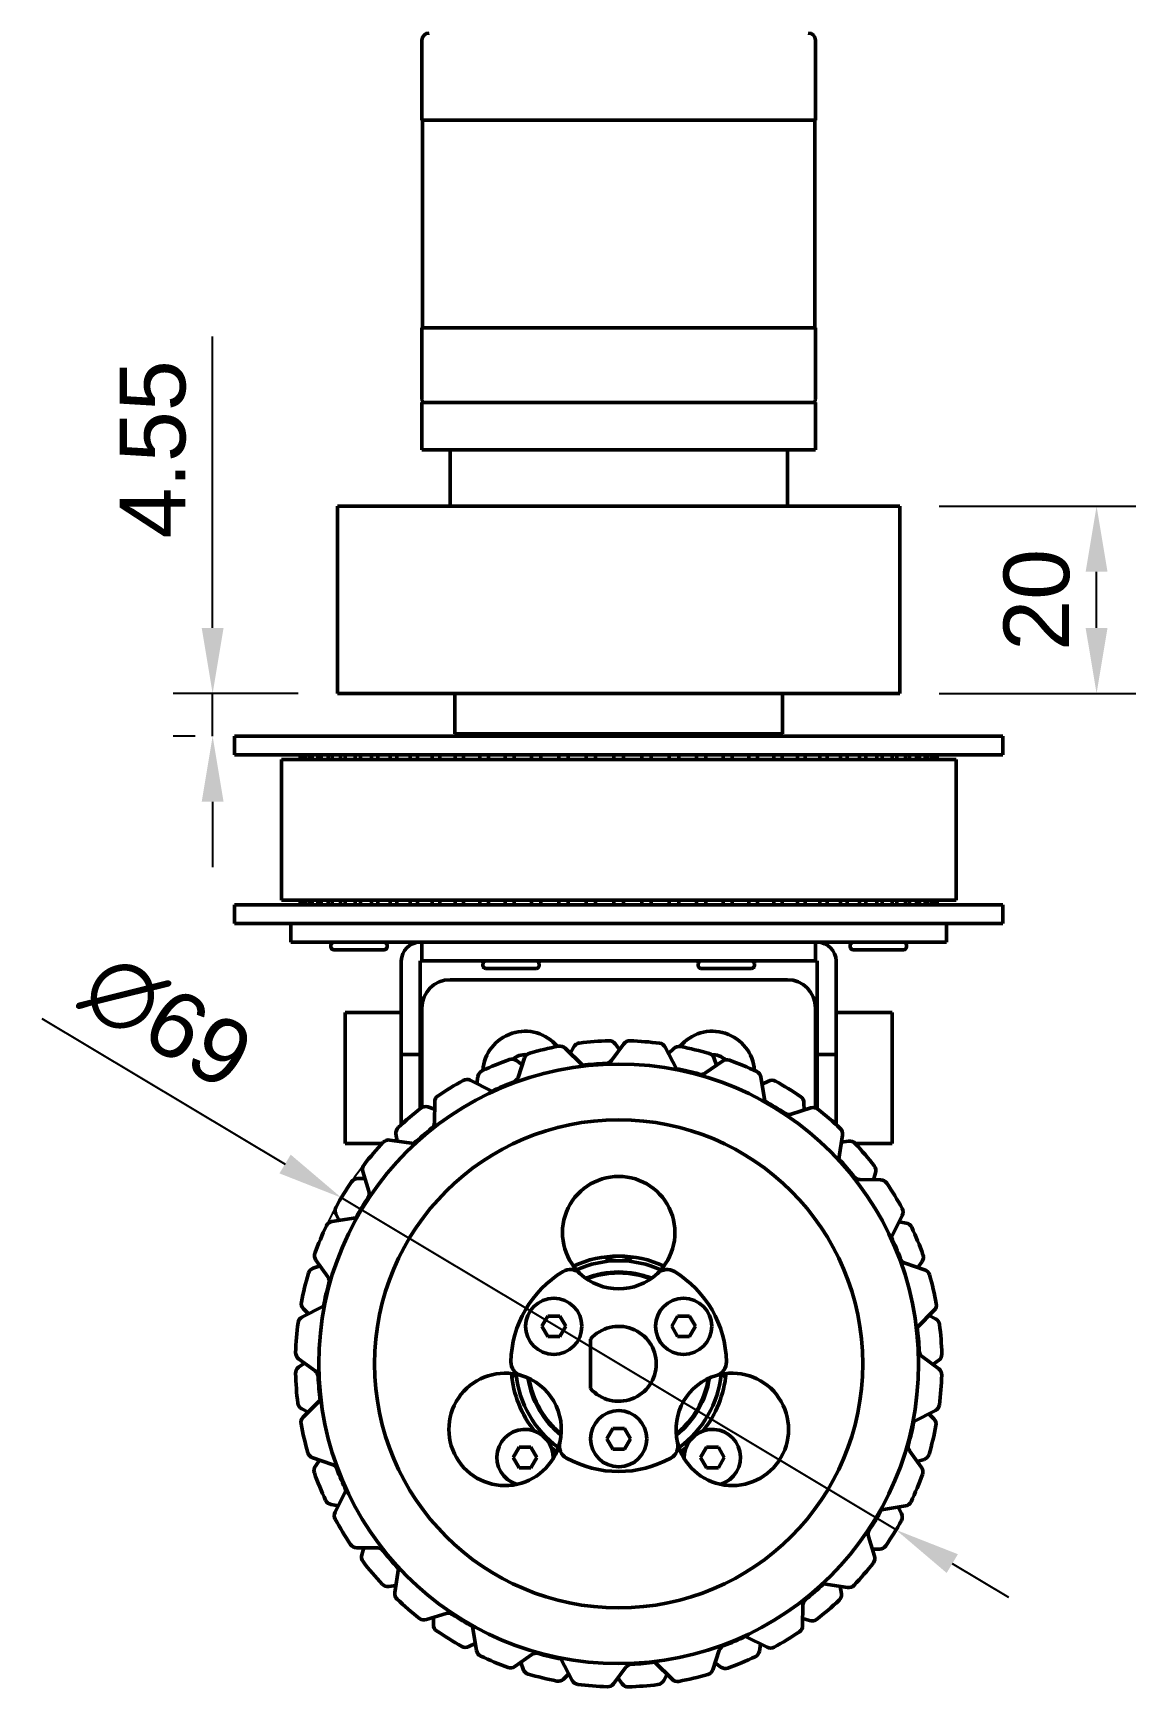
# Model space of a CAD drawing. Header units: millimetres. Extents: x 0 to 841, y 0 to 594.
# Drawn here: x 264.3 to 323.1, y 342.8 to 431.1 of the extents above; entities that cross this region are included whole.
import ezdxf
from ezdxf import colors
from ezdxf.entities.mleader import LeaderData, LeaderLine
from ezdxf.math import Vec2, Vec3

# ---------------------------------------------------------------- set-up
doc = ezdxf.new("R2010")
doc.units = ezdxf.units.MM
doc.header["$LTSCALE"] = 0.75
for name, color, linetype, lineweight in [('FD_Dimensions', 7, 'Continuous', 25), ('Leaders', 7, 'Continuous', 25), ('Visible', 7, 'Continuous', 50)]:
    doc.layers.add(name, color=color, linetype=linetype, lineweight=lineweight)
doc.styles.get("Standard").update_dxf_attribs({"font": 'arial.ttf'})
doc.dimstyles.new('Dim-ISO-25', dxfattribs={"dimtxt": 3.5, "dimasz": 3.5, "dimexe": 2.1, "dimexo": 2.1, "dimgap": 1.4, "dimtad": 1, "dimzin": 12, "dimdsep": 46, "dimtxsty": 'Standard', "dimcen": 0, "dimazin": 3, "dimtp": 0.1, "dimtm": 0.1, "dimtfac": 0.714286, "dimtmove": 0, "dimatfit": 3, "dimfxl": 1, "dimtzin": 12, "dimarcsym": 0})

# ---------------------------------------------------------------- blocks, each defined once
blk = doc.blocks.new('*D22')
at = {"layer": 'Defpoints', "color": 0, "transparency": 16777216}
for p in [(280.705109, 368.935759), (310.301254, 351.206738)]:
    blk.add_point(p, dxfattribs=at)
at = {"layer": 'FD_Dimensions', "color": 0, "lineweight": -2, "transparency": 16777216}
for p, q in [((264.724232, 378.508806), (277.702602, 370.734355)), ((310.301254, 351.206738), (280.705109, 368.935759)), ((313.303762, 349.408141), (316.306269, 347.609545))]:
    blk.add_line(p, q, dxfattribs=at)
blk.add_arc((295.503182, 360.071248), 17.25, 142.101928, 154.732424, dxfattribs=at)
at = {"layer": 'FD_Dimensions', "color": 0, "transparency": 16777216}
for points in [[(278.002368, 371.234773), (277.402836, 370.233937), (280.705109, 368.935759)], [(313.603528, 349.908559), (313.003996, 348.907723), (310.301254, 351.206738)]]:
    blk.add_solid(points, dxfattribs=at)
at = {"layer": 'FD_Dimensions', "color": 0, "transparency": 16777216, "insert": (271.400218, 378.338853), "char_height": 3.5, "attachment_point": 5, "rotation": 329.07704163}
blk.add_mtext('∅69', dxfattribs=at)
blk = doc.blocks.new('*D23')
at = {"layer": 'Defpoints', "color": 0, "transparency": 16777216}
for p in [(273.837067, 395.846248), (280.503182, 395.846248), (275.003182, 393.571248)]:
    blk.add_point(p, dxfattribs=at)
at = {"layer": 'FD_Dimensions', "color": 0, "lineweight": -2, "transparency": 16777216}
for p, q in [((273.837067, 399.346248), (273.837067, 414.904775)), ((278.403182, 395.846248), (271.737067, 395.846248)), ((273.837067, 393.571248), (273.837067, 395.846248)), ((272.903182, 393.571248), (271.737067, 393.571248)), ((273.837067, 390.071248), (273.837067, 386.571248))]:
    blk.add_line(p, q, dxfattribs=at)
at = {"layer": 'FD_Dimensions', "color": 0, "transparency": 16777216}
for points in [[(273.253734, 399.346248), (274.420401, 399.346248), (273.837067, 395.846248)], [(273.253734, 390.071248), (274.420401, 390.071248), (273.837067, 393.571248)]]:
    blk.add_solid(points, dxfattribs=at)
at = {"layer": 'FD_Dimensions', "color": 0, "transparency": 16777216, "insert": (270.657224, 408.875512), "char_height": 3.5, "attachment_point": 5, "rotation": 90}
blk.add_mtext('4.55', dxfattribs=at)
blk = doc.blocks.new('*D28')
at = {"layer": 'Defpoints', "color": 0, "transparency": 16777216}
for p in [(310.503182, 405.846248), (321.003182, 405.846248), (310.503182, 395.846248)]:
    blk.add_point(p, dxfattribs=at)
at = {"layer": 'FD_Dimensions', "color": 0, "lineweight": -2, "transparency": 16777216}
for p, q in [((312.603182, 405.846248), (323.103182, 405.846248)), ((321.003182, 399.346248), (321.003182, 402.346248)), ((312.603182, 395.846248), (323.103182, 395.846248))]:
    blk.add_line(p, q, dxfattribs=at)
at = {"layer": 'FD_Dimensions', "color": 0, "transparency": 16777216}
for points in [[(320.419848, 402.346248), (321.586515, 402.346248), (321.003182, 405.846248)], [(320.419848, 399.346248), (321.586515, 399.346248), (321.003182, 395.846248)]]:
    blk.add_solid(points, dxfattribs=at)
at = {"layer": 'FD_Dimensions', "color": 0, "transparency": 16777216, "insert": (317.816176, 400.846248), "char_height": 3.5, "attachment_point": 5, "rotation": 90}
blk.add_mtext('20', dxfattribs=at)

msp = doc.modelspace()

# ---------------------------------------------------------------- linework, layer by layer
at = {"layer": 'Visible', "extrusion": (0, 1, 0)}
for p, q in [((285.0032, 430.7152), (285.0032, 426.4526)), ((306.0032, 426.4526), (306.0032, 430.7152)), ((285.1496, 426.4526), (285.0032, 426.4526)), ((285.0302, 426.4526), (285.0302, 415.3718)), ((286.7767, 426.4526), (285.1496, 426.4526)), ((287.1303, 426.4526), (286.7767, 426.4526)), ((303.8761, 426.4526), (287.1303, 426.4526)), ((304.2296, 426.4526), (303.8761, 426.4526)), ((305.8567, 426.4526), (304.2296, 426.4526)), ((306.0032, 426.4526), (305.8567, 426.4526)), ((305.9762, 415.3718), (305.9762, 426.4526)), ((285.0032, 415.3718), (285.1496, 415.3718)), ((285.0032, 415.3718), (285.0032, 411.6038)), ((286.7767, 415.3718), (285.1496, 415.3718)), ((286.7767, 415.3718), (287.1303, 415.3718)), ((303.8761, 415.3718), (287.1303, 415.3718)), ((303.8761, 415.3718), (304.2296, 415.3718)), ((305.8567, 415.3718), (304.2296, 415.3718)), ((305.8567, 415.3718), (306.0032, 415.3718)), ((306.0032, 411.6038), (306.0032, 415.3718)), ((285.0034, 411.3782), (285.0034, 408.8462)), ((285.1556, 411.3782), (285.0034, 411.3782)), ((285.0333, 411.4328), (285.0532, 411.3782)), ((286.771, 411.3782), (285.1556, 411.3782)), ((287.1385, 411.3782), (286.771, 411.3782)), ((303.8679, 411.3782), (287.1385, 411.3782)), ((304.2353, 411.3782), (303.8679, 411.3782)), ((305.8508, 411.3782), (304.2353, 411.3782)), ((306.003, 411.3782), (305.8508, 411.3782)), ((305.9532, 411.3782), (305.973, 411.4328)), ((306.003, 411.3782), (306.003, 408.8462)), ((285.1556, 408.8462), (285.0034, 408.8462)), ((286.771, 408.8462), (285.1556, 408.8462)), ((286.5032, 408.8462), (286.5032, 405.8462)), ((287.1385, 408.8462), (286.771, 408.8462)), ((303.8679, 408.8462), (287.1385, 408.8462)), ((304.2353, 408.8462), (303.8679, 408.8462)), ((305.8508, 408.8462), (304.2353, 408.8462)), ((304.5032, 408.8462), (304.5032, 405.8462)), ((306.003, 408.8462), (305.8508, 408.8462)), ((280.5032, 405.8462), (283.5032, 405.8462)), ((280.5032, 405.8462), (280.5032, 395.8462)), ((283.5032, 405.8462), (307.5032, 405.8462)), ((307.5032, 405.8462), (310.5032, 405.8462)), ((310.5032, 395.8462), (310.5032, 405.8462)), ((283.5032, 395.8462), (280.5032, 395.8462)), ((283.5032, 395.8462), (307.5032, 395.8462)), ((286.7532, 395.8462), (286.7532, 393.6962)), ((304.2532, 395.8462), (304.2532, 393.6962)), ((310.5032, 395.8462), (307.5032, 395.8462)), ((286.7532, 393.6962), (304.2532, 393.6962)), ((286.8782, 393.5712), (286.7532, 393.6962)), ((304.1282, 393.5712), (304.2532, 393.6962)), ((316.0032, 393.5712), (275.0032, 393.5712)), ((275.0032, 393.5712), (275.0032, 392.5712)), ((316.0032, 393.5712), (316.0032, 392.5712)), ((275.0032, 392.5712), (316.0032, 392.5712)), ((313.5032, 392.3212), (277.5032, 392.3212)), ((277.5032, 384.8212), (277.5032, 392.3212)), ((278.5052, 392.3212), (278.5052, 392.5712)), ((278.5071, 392.3212), (278.5071, 392.5712)), ((278.5496, 392.3212), (278.5496, 392.5712)), ((278.5939, 392.3212), (278.5939, 392.5712)), ((278.7212, 392.3212), (278.7212, 392.5712)), ((278.8093, 392.3212), (278.8093, 392.5712)), ((279.0205, 392.3212), (279.0205, 392.5712)), ((279.1519, 392.3212), (279.1519, 392.5712)), ((279.4453, 392.3212), (279.4453, 392.5712)), ((279.6188, 392.3212), (279.6188, 392.5712)), ((279.9923, 392.3212), (279.9923, 392.5712)), ((280.2067, 392.3212), (280.2067, 392.5712)), ((280.6573, 392.3212), (280.6573, 392.5712)), ((280.911, 392.3212), (280.911, 392.5712)), ((281.4353, 392.3212), (281.4353, 392.5712)), ((281.7263, 392.3212), (281.7263, 392.5712)), ((282.3203, 392.3212), (282.3203, 392.5712)), ((282.6465, 392.3212), (282.6465, 392.5712)), ((283.3057, 392.3212), (283.3057, 392.5712)), ((283.6645, 392.3212), (283.6645, 392.5712)), ((284.3839, 392.3212), (284.3839, 392.5712)), ((284.7727, 392.3212), (284.7727, 392.5712)), ((285.5468, 392.3212), (285.5468, 392.5712)), ((285.9624, 392.3212), (285.9624, 392.5712)), ((286.7854, 392.3212), (286.7854, 392.5712)), ((287.2249, 392.3212), (287.2249, 392.5712)), ((288.0904, 392.3212), (288.0904, 392.5712)), ((288.5503, 392.3212), (288.5503, 392.5712)), ((289.4518, 392.3212), (289.4518, 392.5712)), ((289.9286, 392.3212), (289.9286, 392.5712)), ((290.8592, 392.3212), (290.8592, 392.5712)), ((291.3493, 392.3212), (291.3493, 392.5712)), ((292.302, 392.3212), (292.302, 392.5712)), ((292.8017, 392.3212), (292.8017, 392.5712)), ((293.7691, 392.3212), (293.7691, 392.5712)), ((294.2746, 392.3212), (294.2746, 392.5712)), ((295.2495, 392.3212), (295.2495, 392.5712)), ((295.7569, 392.3212), (295.7569, 392.5712)), ((296.7317, 392.3212), (296.7317, 392.5712)), ((297.2372, 392.3212), (297.2372, 392.5712)), ((298.2047, 392.3212), (298.2047, 392.5712)), ((298.7044, 392.3212), (298.7044, 392.5712)), ((299.657, 392.3212), (299.657, 392.5712)), ((300.1472, 392.3212), (300.1472, 392.5712)), ((301.0778, 392.3212), (301.0778, 392.5712)), ((301.5546, 392.3212), (301.5546, 392.5712)), ((302.4561, 392.3212), (302.4561, 392.5712)), ((302.916, 392.3212), (302.916, 392.5712)), ((303.7815, 392.3212), (303.7815, 392.5712)), ((304.221, 392.3212), (304.221, 392.5712)), ((305.0439, 392.3212), (305.0439, 392.5712)), ((305.4596, 392.3212), (305.4596, 392.5712)), ((306.2337, 392.3212), (306.2337, 392.5712)), ((306.6224, 392.3212), (306.6224, 392.5712)), ((307.3418, 392.3212), (307.3418, 392.5712)), ((307.7006, 392.3212), (307.7006, 392.5712)), ((308.3599, 392.3212), (308.3599, 392.5712)), ((308.686, 392.3212), (308.686, 392.5712)), ((309.2801, 392.3212), (309.2801, 392.5712)), ((309.5711, 392.3212), (309.5711, 392.5712)), ((310.0954, 392.3212), (310.0954, 392.5712)), ((310.3491, 392.3212), (310.3491, 392.5712)), ((310.7997, 392.3212), (310.7997, 392.5712)), ((311.0141, 392.3212), (311.0141, 392.5712)), ((311.3875, 392.3212), (311.3875, 392.5712)), ((311.5611, 392.3212), (311.5611, 392.5712)), ((311.8545, 392.3212), (311.8545, 392.5712)), ((311.9858, 392.3212), (311.9858, 392.5712)), ((312.197, 392.3212), (312.197, 392.5712)), ((312.2851, 392.3212), (312.2851, 392.5712)), ((312.4125, 392.3212), (312.4125, 392.5712)), ((312.4567, 392.3212), (312.4567, 392.5712)), ((312.4993, 392.3212), (312.4993, 392.5712)), ((312.5012, 392.3212), (312.5012, 392.5712)), ((313.5032, 384.8212), (313.5032, 392.3212)), ((316.0032, 384.5712), (275.0032, 384.5712)), ((275.0032, 383.5712), (275.0032, 384.5712)), ((313.5032, 384.8212), (277.5032, 384.8212)), ((278.5052, 384.5712), (278.5052, 384.8212)), ((278.5071, 384.5712), (278.5071, 384.8212)), ((278.5496, 384.5712), (278.5496, 384.8212)), ((278.5939, 384.5712), (278.5939, 384.8212)), ((278.7212, 384.5712), (278.7212, 384.8212)), ((278.8093, 384.5712), (278.8093, 384.8212)), ((279.0205, 384.5712), (279.0205, 384.8212)), ((279.1519, 384.5712), (279.1519, 384.8212)), ((279.4453, 384.5712), (279.4453, 384.8212)), ((279.6188, 384.5712), (279.6188, 384.8212)), ((279.9923, 384.5712), (279.9923, 384.8212)), ((280.2067, 384.5712), (280.2067, 384.8212)), ((280.6573, 384.5712), (280.6573, 384.8212)), ((280.911, 384.5712), (280.911, 384.8212)), ((281.4353, 384.5712), (281.4353, 384.8212)), ((281.7263, 384.5712), (281.7263, 384.8212)), ((282.3203, 384.5712), (282.3203, 384.8212)), ((282.6465, 384.5712), (282.6465, 384.8212)), ((283.3057, 384.5712), (283.3057, 384.8212)), ((283.6645, 384.5712), (283.6645, 384.8212)), ((284.3839, 384.5712), (284.3839, 384.8212)), ((284.7727, 384.5712), (284.7727, 384.8212)), ((285.5468, 384.5712), (285.5468, 384.8212)), ((285.9624, 384.5712), (285.9624, 384.8212)), ((286.7854, 384.5712), (286.7854, 384.8212)), ((287.2249, 384.5712), (287.2249, 384.8212)), ((288.0904, 384.5712), (288.0904, 384.8212)), ((288.5503, 384.5712), (288.5503, 384.8212)), ((289.4518, 384.5712), (289.4518, 384.8212)), ((289.9286, 384.5712), (289.9286, 384.8212)), ((290.8592, 384.5712), (290.8592, 384.8212)), ((291.3493, 384.5712), (291.3493, 384.8212)), ((292.302, 384.5712), (292.302, 384.8212)), ((292.8017, 384.5712), (292.8017, 384.8212)), ((293.7691, 384.5712), (293.7691, 384.8212)), ((294.2746, 384.5712), (294.2746, 384.8212)), ((295.2495, 384.5712), (295.2495, 384.8212)), ((295.7569, 384.5712), (295.7569, 384.8212)), ((296.7317, 384.5712), (296.7317, 384.8212)), ((297.2372, 384.5712), (297.2372, 384.8212)), ((298.2047, 384.5712), (298.2047, 384.8212)), ((298.7044, 384.5712), (298.7044, 384.8212)), ((299.657, 384.5712), (299.657, 384.8212)), ((300.1472, 384.5712), (300.1472, 384.8212)), ((301.0778, 384.5712), (301.0778, 384.8212)), ((301.5546, 384.5712), (301.5546, 384.8212)), ((302.4561, 384.5712), (302.4561, 384.8212)), ((302.916, 384.5712), (302.916, 384.8212)), ((303.7815, 384.5712), (303.7815, 384.8212)), ((304.221, 384.5712), (304.221, 384.8212)), ((305.0439, 384.5712), (305.0439, 384.8212)), ((305.4596, 384.5712), (305.4596, 384.8212)), ((306.2337, 384.5712), (306.2337, 384.8212)), ((306.6224, 384.5712), (306.6224, 384.8212)), ((307.3418, 384.5712), (307.3418, 384.8212)), ((307.7006, 384.5712), (307.7006, 384.8212)), ((308.3599, 384.5712), (308.3599, 384.8212)), ((308.686, 384.5712), (308.686, 384.8212)), ((309.2801, 384.5712), (309.2801, 384.8212)), ((309.5711, 384.5712), (309.5711, 384.8212)), ((310.0954, 384.5712), (310.0954, 384.8212)), ((310.3491, 384.5712), (310.3491, 384.8212)), ((310.7997, 384.5712), (310.7997, 384.8212)), ((311.0141, 384.5712), (311.0141, 384.8212)), ((311.3875, 384.5712), (311.3875, 384.8212)), ((311.5611, 384.5712), (311.5611, 384.8212)), ((311.8545, 384.5712), (311.8545, 384.8212)), ((311.9858, 384.5712), (311.9858, 384.8212)), ((312.197, 384.5712), (312.197, 384.8212)), ((312.2851, 384.5712), (312.2851, 384.8212)), ((312.4125, 384.5712), (312.4125, 384.8212)), ((312.4567, 384.5712), (312.4567, 384.8212)), ((312.4993, 384.5712), (312.4993, 384.8212)), ((312.5012, 384.5712), (312.5012, 384.8212)), ((316.0032, 383.5712), (316.0032, 384.5712)), ((275.0032, 383.5712), (316.0032, 383.5712)), ((278.0032, 383.5712), (278.0032, 382.5712)), ((313.0032, 383.5712), (313.0032, 382.5712)), ((278.0032, 382.5712), (285.582, 382.5712)), ((280.145, 382.4212), (280.145, 382.3212)), ((283.145, 382.4212), (283.145, 382.3212)), ((285.0032, 382.5712), (285.0032, 381.5712)), ((285.582, 382.5712), (286.4727, 382.5712)), ((286.4727, 382.5712), (304.5336, 382.5712)), ((304.5336, 382.5712), (305.4243, 382.5712)), ((305.4243, 382.5712), (313.0032, 382.5712)), ((306.0032, 381.5712), (306.0032, 382.5712)), ((307.8614, 382.4212), (307.8614, 382.3212)), ((310.8614, 382.4212), (310.8614, 382.3212)), ((282.995, 382.1712), (280.295, 382.1712)), ((283.9032, 381.5712), (283.9032, 379.5712)), ((284.9032, 379.5712), (284.9032, 381.5712)), ((285.0032, 381.5712), (284.9032, 381.5712)), ((286.4727, 381.5712), (285.0032, 381.5712)), ((286.4727, 381.5712), (304.5336, 381.5712)), ((288.2629, 381.4212), (288.2629, 381.3212)), ((291.2629, 381.4212), (291.2629, 381.3212)), ((299.7434, 381.4212), (299.7434, 381.3212)), ((302.7434, 381.4212), (302.7434, 381.3212)), ((306.0032, 381.5712), (304.5336, 381.5712)), ((306.0032, 381.5712), (306.1032, 381.5712)), ((306.1032, 381.5712), (306.1032, 379.5712)), ((307.1032, 379.5712), (307.1032, 381.5712)), ((310.7114, 382.1712), (308.0114, 382.1712)), ((304.5032, 380.5712), (286.5032, 380.5712)), ((291.1129, 381.1712), (288.4129, 381.1712)), ((302.5934, 381.1712), (299.8934, 381.1712)), ((283.9032, 376.5712), (283.9032, 379.5712)), ((284.9032, 379.5712), (284.9032, 376.5712)), ((285.089, 379.5712), (284.9032, 379.5712)), ((305.9174, 379.5712), (306.1032, 379.5712)), ((306.1032, 376.5712), (306.1032, 379.5712)), ((307.1032, 379.5712), (307.1032, 376.5712)), ((280.9032, 378.8212), (280.9032, 371.8212)), ((283.9032, 378.8212), (280.9032, 378.8212)), ((285.0032, 379.0712), (285.0032, 373.7505)), ((306.0032, 373.7267), (306.0032, 379.0712)), ((307.1032, 378.8212), (310.1032, 378.8212)), ((310.1032, 371.8212), (310.1032, 378.8212)), ((292.9217, 376.6394), (293.1014, 376.9821)), ((295.1195, 376.2673), (295.7764, 377.1496)), ((295.3158, 377.1508), (295.5453, 376.8393)), ((297.99, 376.9698), (298.584, 375.8228)), ((283.9032, 376.5712), (283.9032, 376.1319)), ((283.9032, 376.5712), (284.9032, 376.5712)), ((283.9032, 376.1319), (283.9032, 374.5106)), ((284.9032, 376.1319), (284.9032, 376.5712)), ((284.9032, 374.5106), (284.9032, 376.1319)), ((290.0471, 376.257), (290.3617, 376.0316)), ((290.1334, 375.356), (290.4855, 376.3982)), ((292.6463, 376.9112), (293.5658, 376.0039)), ((298.1679, 376.6262), (298.4447, 376.8966)), ((300.1431, 375.5932), (301.0405, 376.2293)), ((300.6029, 376.3728), (300.7249, 376.0056)), ((306.1032, 376.5712), (306.1032, 376.1319)), ((306.1032, 376.5712), (307.1032, 376.5712)), ((306.1032, 376.1319), (306.1032, 374.5106)), ((307.1032, 376.1319), (307.1032, 376.5712)), ((307.1032, 374.5106), (307.1032, 376.1319)), ((287.5823, 375.2042), (288.7371, 374.6254)), ((287.9282, 375.0308), (287.9932, 375.4123)), ((303.0902, 375.3743), (303.3007, 374.0998)), ((303.1533, 374.9925), (303.5001, 375.1642)), ((283.9032, 374.5106), (283.9032, 373.4499)), ((284.9032, 373.6802), (284.9032, 374.5106)), ((306.1032, 374.5106), (306.1032, 373.6787)), ((307.1032, 373.4499), (307.1032, 374.5106)), ((283.9032, 372.8385), (283.9032, 373.4499)), ((285.3125, 373.7788), (285.6813, 373.6616)), ((285.673, 372.9486), (285.6858, 374.0486)), ((304.7125, 373.3997), (305.7627, 373.7274)), ((305.3907, 373.999), (305.3933, 373.6121)), ((307.1032, 373.4499), (307.1032, 372.8385)), ((282.8739, 371.8212), (280.9032, 371.8212)), ((283.2936, 372.0158), (284.5708, 371.8222)), ((283.6762, 371.9578), (283.6201, 372.3407)), ((307.4478, 372.2808), (307.2542, 371.0036)), ((307.3898, 371.8982), (307.7726, 371.9543)), ((308.1325, 371.8212), (310.1032, 371.8212)), ((281.5754, 369.9588), (281.9623, 369.9613)), ((282.1748, 369.2806), (281.8471, 370.3307)), ((308.3805, 369.9015), (309.4805, 369.8886)), ((309.2107, 370.2619), (309.0936, 369.8932)), ((280.2001, 367.6583), (281.4746, 367.8688)), ((280.5819, 367.7213), (280.4103, 368.0681)), ((310.6361, 367.9922), (310.0573, 366.8373)), ((310.4627, 367.6462), (310.8442, 367.5812)), ((279.9813, 364.7111), (279.3451, 365.6086)), ((311.6889, 365.5273), (311.4636, 365.2128)), ((279.2017, 365.1709), (279.5689, 365.2929)), ((310.7879, 365.441), (311.8301, 365.0889)), ((278.6046, 362.558), (279.7516, 363.1521)), ((278.9482, 362.736), (278.6778, 363.0128)), ((312.3431, 362.9281), (311.4358, 362.0087)), ((291.404, 362.0712), (291.7215, 362.6212)), ((291.7215, 361.5212), (291.404, 362.0712)), ((291.7215, 362.6212), (292.3566, 362.6212)), ((292.3566, 362.6212), (292.6742, 362.0712)), ((292.6742, 362.0712), (292.3566, 361.5212)), ((298.3322, 362.0712), (298.6497, 362.6212)), ((298.6497, 361.5212), (298.3322, 362.0712)), ((298.6497, 362.6212), (299.2848, 362.6212)), ((299.2848, 362.6212), (299.6024, 362.0712)), ((299.6024, 362.0712), (299.2848, 361.5212)), ((312.0714, 362.6527), (312.4141, 362.473)), ((292.3566, 361.5212), (291.7215, 361.5212)), ((294.0032, 361.3941), (294.0032, 358.7484)), ((299.2848, 361.5212), (298.6497, 361.5212)), ((279.3072, 359.6875), (278.4248, 360.3445)), ((311.6992, 360.455), (312.5816, 359.798)), ((312.5827, 360.2586), (312.2712, 360.0291)), ((278.4236, 359.8839), (278.7351, 360.1134)), ((278.935, 357.4898), (278.5923, 357.6695)), ((278.6632, 357.2144), (279.5705, 358.1338)), ((312.4018, 357.5845), (311.2547, 356.9904)), ((294.8681, 356.0712), (295.1856, 356.6212)), ((295.1856, 356.6212), (295.8207, 356.6212)), ((295.8207, 356.6212), (296.1383, 356.0712)), ((312.0582, 357.4065), (312.3286, 357.1297)), ((295.1856, 355.5212), (294.8681, 356.0712)), ((296.1383, 356.0712), (295.8207, 355.5212)), ((280.2184, 354.7015), (279.1762, 355.0536)), ((279.3175, 354.6152), (279.5428, 354.9297)), ((289.8681, 355.0712), (290.1856, 355.6212)), ((290.1856, 354.5212), (289.8681, 355.0712)), ((290.1856, 355.6212), (290.8207, 355.6212)), ((290.8207, 355.6212), (291.1383, 355.0712)), ((291.1383, 355.0712), (290.8207, 354.5212)), ((295.8207, 355.5212), (295.1856, 355.5212)), ((299.8681, 355.0712), (300.1856, 355.6212)), ((300.1856, 354.5212), (299.8681, 355.0712)), ((300.1856, 355.6212), (300.8207, 355.6212)), ((300.8207, 355.6212), (301.1383, 355.0712)), ((301.1383, 355.0712), (300.8207, 354.5212)), ((311.0251, 355.4313), (311.6613, 354.5339)), ((311.8047, 354.9716), (311.4375, 354.8496)), ((290.8207, 354.5212), (290.1856, 354.5212)), ((300.8207, 354.5212), (300.1856, 354.5212)), ((280.3702, 352.1503), (280.949, 353.3052)), ((280.5436, 352.4963), (280.1622, 352.5613)), ((310.8062, 352.4842), (309.5317, 352.2737)), ((310.4245, 352.4212), (310.5961, 352.0744)), ((308.8316, 350.8619), (309.1593, 349.8118)), ((282.6259, 350.241), (281.5259, 350.2539)), ((281.7957, 349.8806), (281.9128, 350.2493)), ((309.431, 350.1837), (309.044, 350.1812)), ((283.5586, 347.8617), (283.7522, 349.1389)), ((283.6166, 348.2443), (283.2337, 348.1882)), ((307.7127, 348.1267), (306.4356, 348.3203)), ((307.3302, 348.1847), (307.3862, 347.8018)), ((305.3334, 347.1939), (305.3206, 346.0939)), ((286.2938, 346.7428), (285.2437, 346.4151)), ((285.6157, 346.1435), (285.6131, 346.5304)), ((287.9162, 344.7682), (287.7056, 346.0427)), ((305.6939, 346.3637), (305.3251, 346.4809)), ((287.8531, 345.15), (287.5063, 344.9783)), ((303.4241, 344.9383), (302.2692, 345.5171)), ((290.8633, 344.5493), (289.9658, 343.9132)), ((293.0164, 343.1727), (292.4223, 344.3197)), ((300.873, 344.7865), (300.5208, 343.7443)), ((303.0782, 345.1117), (303.0132, 344.7302)), ((290.4035, 343.7697), (290.2815, 344.1369)), ((292.8385, 343.5163), (292.5617, 343.2459)), ((295.8869, 343.8752), (295.23, 342.9928)), ((298.3601, 343.2313), (297.4406, 344.1386)), ((298.0847, 343.5031), (297.905, 343.1604)), ((300.9593, 343.8855), (300.6447, 344.1109)), ((295.6906, 342.9917), (295.461, 343.3032))]:
    msp.add_line(p, q, dxfattribs=at)
at = {"layer": 'Visible'}
for centre, radius in [((295.5032, 360.0712), 16), ((292.0391, 362.0712), 1.5), ((298.9673, 362.0712), 1.5), ((295.5032, 356.0712), 1.5)]:
    msp.add_circle(centre, radius, dxfattribs=at)
at = {"layer": 'Visible', "extrusion": (2e-16, 0, -1)}
msp.add_circle((-295.5032, 360.0712), 13.025, dxfattribs=at)
at = {"layer": 'Visible'}
for centre, radius, start, end in [((285.3842, 430.7152), 0.381, 90, 180), ((305.6222, 430.7152), 0.381, 0, 90), ((285.5032, 411.6038), 0.5, 180, 200), ((305.5032, 411.6038), 0.5, 340, 0), ((295.5032, 360.0712), 17.25, 100.732423, 105.979567), ((292.3653, 376.6265), 0.4, 45.380739, 100.732423), ((296.0972, 376.9108), 0.4, 87.979567, 143.331251), ((295.5032, 360.0712), 17.25, 82.732423, 87.979567), ((297.6348, 376.7859), 0.4, 27.380739, 82.732423), ((290.8645, 376.2702), 0.4, 105.979567, 161.331251), ((295.5032, 360.0712), 16.05, 92.454785, 96.933177), ((294.7986, 376.5062), 0.4, 272.454785, 323.331251), ((301.2719, 375.903), 0.4, 69.979567, 125.331251), ((295.5032, 360.0712), 17.25, 64.732423, 69.979567), ((295.5032, 360.0712), 17.25, 118.732423, 123.979567), ((287.4031, 374.8466), 0.4, 63.380739, 118.732423), ((289.7544, 375.484), 0.4, 290.454785, 341.331251), ((295.5032, 360.0712), 16.05, 74.454785, 78.933177), ((299.9118, 375.9195), 0.4, 254.454785, 305.331251), ((302.6955, 375.3091), 0.4, 9.380739, 64.732423), ((286.0858, 374.0439), 0.4, 123.979567, 179.331251), ((295.5032, 360.0712), 16.05, 110.454785, 114.933177), ((295.5032, 360.0712), 16.05, 56.454785, 60.933177), ((304.5934, 373.7815), 0.4, 236.454785, 287.331251), ((305.8818, 373.3455), 0.4, 51.979567, 107.331251), ((295.5032, 360.0712), 17.25, 46.732423, 51.979567), ((295.5032, 360.0712), 16.05, 128.454785, 132.933177), ((285.273, 372.9532), 0.4, 308.454785, 359.331251), ((307.0523, 372.3408), 0.4, 351.380739, 46.732423), ((295.5032, 360.0712), 17.25, 136.732423, 141.979567), ((283.2337, 371.6203), 0.4, 81.380739, 136.732423), ((295.5032, 360.0712), 16.05, 38.454785, 42.933177), ((282.2289, 370.4499), 0.4, 141.979567, 197.331251), ((308.3852, 370.3015), 0.4, 218.454785, 269.331251), ((309.4758, 369.4887), 0.4, 33.979567, 89.331251), ((281.7929, 369.1614), 0.4, 326.454785, 17.331251), ((295.5032, 360.0712), 17.25, 28.732423, 33.979567), ((295.5032, 360.0712), 16.05, 146.454785, 150.933177), ((310.2785, 368.1714), 0.4, 333.380739, 28.732423), ((295.5032, 360.0712), 17.25, 154.732423, 159.979567), ((280.2653, 367.2636), 0.4, 99.380739, 154.732423), ((295.5032, 360.0712), 16.05, 20.454785, 24.933177), ((279.6714, 365.8399), 0.4, 159.979567, 215.331251), ((295.5032, 360.0712), 5.5, 65.830425, 114.169575), ((310.916, 365.82), 0.4, 200.454785, 251.331251), ((279.6549, 364.4798), 0.4, 344.454785, 35.331251), ((295.5032, 360.0712), 5.75, 121.101895, 178.898105), ((295.5032, 360.0712), 4.85, 69.313971, 110.686029), ((295.5032, 360.0712), 5.75, 1.101895, 58.898105), ((311.7021, 364.71), 0.4, 15.979567, 71.331251), ((295.5032, 360.0712), 17.25, 10.732423, 15.979567), ((295.5032, 360.0712), 16.05, 164.454785, 168.933177), ((312.0584, 363.2091), 0.4, 315.380739, 10.732423), ((295.5032, 360.0712), 17.25, 172.732423, 177.979567), ((278.7886, 362.2028), 0.4, 117.380739, 172.732423), ((295.5032, 360.0712), 2, 221.409622, 138.590378), ((295.5032, 360.0712), 16.05, 2.454785, 6.933177), ((278.6637, 360.6653), 0.4, 177.979567, 233.331251), ((311.9381, 360.7758), 0.4, 182.454785, 233.331251), ((279.0683, 359.3667), 0.4, 2.454785, 53.331251), ((295.5032, 360.0712), 16.05, 182.454785, 186.933177), ((295.5032, 360.0712), 5.5, 185.830425, 234.169575), ((295.5032, 360.0712), 4.85, 189.313971, 230.686029), ((295.5032, 360.0712), 4.85, 309.313971, 350.686029), ((295.5032, 360.0712), 5.5, 305.830425, 354.169575), ((312.3427, 359.4772), 0.4, 357.979567, 53.331251), ((295.5032, 360.0712), 17.25, 352.732423, 357.979567), ((312.2178, 357.9397), 0.4, 297.380739, 352.732423), ((278.9479, 356.9334), 0.4, 135.380739, 190.732423), ((295.5032, 360.0712), 17.25, 190.732423, 195.979567), ((295.5032, 360.0712), 16.05, 344.454785, 348.933177), ((290.5032, 355.0712), 1.5, 357.60526, 253.000776), ((300.5032, 355.0712), 1.5, 286.999224, 182.39474), ((311.3514, 355.6627), 0.4, 164.454785, 215.331251), ((279.3043, 355.4325), 0.4, 195.979567, 251.331251), ((295.5032, 360.0712), 5.75, 241.101895, 298.898105), ((280.0904, 354.3225), 0.4, 20.454785, 71.331251), ((295.5032, 360.0712), 16.05, 200.454785, 204.933177), ((295.5032, 360.0712), 17.25, 334.732423, 339.979567), ((311.3349, 354.3026), 0.4, 339.979567, 35.331251), ((295.5032, 360.0712), 16.05, 326.454785, 330.933177), ((310.741, 352.8789), 0.4, 279.380739, 334.732423), ((280.7278, 351.9711), 0.4, 153.380739, 208.732423), ((295.5032, 360.0712), 17.25, 208.732423, 213.979567), ((309.2134, 350.9811), 0.4, 146.454785, 197.331251), ((281.5305, 350.6538), 0.4, 213.979567, 269.331251), ((282.6212, 349.841), 0.4, 38.454785, 89.331251), ((295.5032, 360.0712), 16.05, 218.454785, 222.933177), ((308.7775, 349.6926), 0.4, 321.979567, 17.331251), ((295.5032, 360.0712), 17.25, 316.732423, 321.979567), ((283.9541, 347.8017), 0.4, 171.380739, 226.732423), ((295.5032, 360.0712), 16.05, 308.454785, 312.933177), ((307.7727, 348.5222), 0.4, 261.380739, 316.732423), ((295.5032, 360.0712), 17.25, 226.732423, 231.979567), ((305.7334, 347.1893), 0.4, 128.454785, 179.331251), ((285.1246, 346.797), 0.4, 231.979567, 287.331251), ((286.413, 346.361), 0.4, 56.454785, 107.331251), ((295.5032, 360.0712), 16.05, 236.454785, 240.933177), ((304.9206, 346.0986), 0.4, 303.979567, 359.331251), ((295.5032, 360.0712), 16.05, 290.454785, 294.933177), ((295.5032, 360.0712), 17.25, 298.732423, 303.979567), ((288.3108, 344.8334), 0.4, 189.380739, 244.732423), ((295.5032, 360.0712), 17.25, 244.732423, 249.979567), ((291.0946, 344.223), 0.4, 74.454785, 125.331251), ((295.5032, 360.0712), 16.05, 254.454785, 258.933177), ((301.2519, 344.6584), 0.4, 110.454785, 161.331251), ((303.6033, 345.2959), 0.4, 243.380739, 298.732423), ((289.7345, 344.2395), 0.4, 249.979567, 305.331251), ((296.2078, 343.6363), 0.4, 92.454785, 143.331251), ((295.5032, 360.0712), 16.05, 272.454785, 276.933177), ((295.5032, 360.0712), 17.25, 280.732423, 285.979567), ((300.1419, 343.8723), 0.4, 285.979567, 341.331251), ((293.3716, 343.3566), 0.4, 207.380739, 262.732423), ((295.5032, 360.0712), 17.25, 262.732423, 267.979567), ((294.9091, 343.2317), 0.4, 267.979567, 323.331251), ((298.641, 343.516), 0.4, 225.380739, 280.732423)]:
    msp.add_arc(centre, radius, start, end, dxfattribs=at)
at = {"layer": 'Visible', "extrusion": (2e-16, 0, -1)}
for centre, radius, start, end in [((-280.295, 382.4212), 0.15, 0, 90), ((-280.295, 382.3212), 0.15, 270, 0), ((-282.995, 382.4212), 0.15, 90, 180), ((-282.995, 382.3212), 0.15, 180, 270), ((-284.9032, 381.5712), 1, 0, 90), ((-306.1032, 381.5712), 1, 90, 180), ((-308.0114, 382.4212), 0.15, 0, 90), ((-308.0114, 382.3212), 0.15, 270, 0), ((-310.7114, 382.4212), 0.15, 90, 180), ((-310.7114, 382.3212), 0.15, 180, 270), ((-288.4129, 381.4212), 0.15, 0, 90), ((-291.1129, 381.4212), 0.15, 90, 180), ((-299.8934, 381.4212), 0.15, 0, 90), ((-302.5934, 381.4212), 0.15, 90, 180), ((-286.5032, 379.0712), 1.5, 0, 90), ((-288.4129, 381.3212), 0.15, 270, 0), ((-291.1129, 381.3212), 0.15, 180, 270), ((-299.8934, 381.3212), 0.15, 270, 0), ((-302.5934, 381.3212), 0.15, 180, 270), ((-304.5032, 379.0712), 1.5, 90, 180), ((-290.5032, 375.5712), 2.25, 3.948868, 140.293739), ((-300.5032, 375.5712), 2.25, 39.675134, 176.051132), ((-293.4556, 376.7964), 0.4, 27.668749, 83.020433), ((-295.5032, 360.0712), 17.25, 83.020433, 88.267577), ((-294.9938, 376.9135), 0.4, 88.267577, 143.619261), ((-298.7242, 376.6105), 0.4, 45.668749, 101.020433), ((-295.5032, 360.0712), 17.25, 101.020433, 106.267577), ((-295.5032, 360.0712), 17.25, 65.020433, 70.267577), ((-289.8141, 375.9318), 0.4, 70.267577, 125.619261), ((-290.5032, 375.5712), 1, 49.356984, 95.340041), ((-300.2233, 376.2466), 0.4, 106.267577, 161.619261), ((-300.5032, 375.5712), 1, 87.432313, 133.62055), ((-288.3875, 375.3451), 0.4, 9.668749, 65.020433), ((-303.6775, 374.8057), 0.4, 63.668749, 119.020433), ((-295.5032, 360.0712), 17.25, 119.020433, 124.267577), ((-304.9907, 373.9964), 0.4, 124.267577, 179.619261), ((-295.5032, 360.0712), 17.25, 47.020433, 52.267577), ((-285.1914, 373.3975), 0.4, 52.267577, 107.619261), ((-284.0159, 372.3987), 0.4, 351.668749, 47.020433), ((-307.8306, 371.5585), 0.4, 81.668749, 137.020433), ((-295.5032, 360.0712), 17.25, 137.020433, 142.267577), ((-281.5781, 369.5588), 0.4, 34.267577, 89.619261), ((-295.5032, 367.0712), 3, 313.531152, 226.468848), ((-308.8295, 370.383), 0.4, 142.267577, 197.619261), ((-295.5032, 360.0712), 17.25, 29.020433, 34.267577), ((-280.7688, 368.2455), 0.4, 333.668749, 29.020433), ((-310.777, 367.1869), 0.4, 99.668749, 155.020433), ((-295.5032, 360.0712), 17.25, 155.020433, 160.267577), ((-295.5032, 360.0712), 5.75, 65.176955, 114.823045), ((-295.5032, 367.0712), 1.5, 270, 299.994726), ((-295.5032, 367.0712), 1.5, 240.005274, 270), ((-311.3637, 365.7603), 0.4, 160.267577, 215.619261), ((-295.5032, 360.0712), 17.25, 11.020433, 16.267577), ((-279.3278, 364.7913), 0.4, 16.267577, 71.619261), ((-292.9204, 364.3525), 0.75, 58.898105, 133.531152), ((-295.5032, 367.0712), 3, 226.468848, 313.531152), ((-295.5032, 360.0712), 4.9, 68.92179, 111.07821), ((-298.086, 364.3525), 0.75, 46.468848, 121.101895), ((-278.9639, 363.2923), 0.4, 315.668749, 11.020433), ((-312.2283, 362.1188), 0.4, 117.668749, 173.020433), ((-295.5032, 360.0712), 17.25, 173.020433, 178.267577), ((-290.5041, 360.1674), 0.75, 286.468848, 1.101895), ((-300.5023, 360.1674), 0.75, 178.898105, 253.531152), ((-312.3455, 360.5807), 0.4, 178.267577, 233.619261), ((-278.6609, 359.5618), 0.4, 358.267577, 53.619261), ((-295.5032, 360.0712), 17.25, 353.020433, 358.267577), ((-289.441, 356.5712), 3, 193.531152, 106.468848), ((-295.5032, 360.0712), 5.75, 321.387371, 354.823045), ((-288.5032, 360.0712), 1.5, 200.9352, 209.994726), ((-289.441, 356.5712), 3, 106.468848, 193.531152), ((-295.5032, 360.0712), 4.9, 308.92179, 351.07821), ((-301.5654, 356.5712), 3, 346.468848, 73.531152), ((-295.5032, 360.0712), 4.9, 188.92179, 231.07821), ((-301.5654, 356.5712), 3, 73.531152, 346.468848), ((-295.5032, 360.0712), 5.75, 185.176955, 218.612629), ((-302.5032, 360.0712), 1.5, 330.005274, 339.0648), ((-278.778, 358.0237), 0.4, 297.668749, 353.020433), ((-295.5032, 360.0712), 17.25, 191.020433, 196.267577), ((-312.0425, 356.8502), 0.4, 135.668749, 191.020433), ((-293.0869, 355.6938), 0.75, 298.898105, 13.531152), ((-297.9194, 355.6938), 0.75, 166.468848, 241.101895), ((-295.5032, 360.0712), 5.75, 305.176955, 308.612629), ((-295.5032, 360.0712), 5.75, 231.387371, 234.823045), ((-311.6786, 355.3512), 0.4, 196.267577, 251.619261), ((-279.6426, 354.3822), 0.4, 340.267577, 35.619261), ((-295.5032, 360.0712), 17.25, 335.020433, 340.267577), ((-280.2294, 352.9556), 0.4, 279.668749, 335.020433), ((-295.5032, 360.0712), 17.25, 209.020433, 214.267577), ((-310.2376, 351.897), 0.4, 153.668749, 209.020433), ((-282.1769, 349.7595), 0.4, 322.267577, 17.619261), ((-309.4283, 350.5837), 0.4, 214.267577, 269.619261), ((-295.5032, 360.0712), 17.25, 317.020433, 322.267577), ((-283.1758, 348.584), 0.4, 261.668749, 317.020433), ((-306.9905, 347.7438), 0.4, 171.668749, 227.020433), ((-295.5032, 360.0712), 17.25, 227.020433, 232.267577), ((-286.0156, 346.1461), 0.4, 304.267577, 359.619261), ((-305.815, 346.745), 0.4, 232.267577, 287.619261), ((-295.5032, 360.0712), 17.25, 299.020433, 304.267577), ((-287.3289, 345.3368), 0.4, 243.668749, 299.020433), ((-295.5032, 360.0712), 17.25, 245.020433, 250.267577), ((-302.6189, 344.7974), 0.4, 189.668749, 245.020433), ((-290.7831, 343.8959), 0.4, 286.267577, 341.619261), ((-295.5032, 360.0712), 17.25, 281.020433, 286.267577), ((-301.1922, 344.2107), 0.4, 250.267577, 305.619261), ((-292.2822, 343.532), 0.4, 225.668749, 281.020433), ((-296.0126, 343.2289), 0.4, 268.267577, 323.619261), ((-295.5032, 360.0712), 17.25, 263.020433, 268.267577), ((-297.5507, 343.3461), 0.4, 207.668749, 263.020433)]:
    msp.add_arc(centre, radius, start, end, dxfattribs=at)

# ---------------------------------------------------------------- dimensions: what is measured, and where the dimension line sits
at = {"layer": 'FD_Dimensions'}
for base, p1, p2, picture, middle in [((273.8371, 395.8462), (275.0032, 393.5712), (280.5032, 395.8462), '*D23', (270.6572, 408.8755)), ((321.0032, 405.8462), (310.5032, 395.8462), (310.5032, 405.8462), '*D28', (317.8162, 400.8462))]:
    dim = msp.add_linear_dim(base=base, p1=p1, p2=p2, angle=90, dimstyle='Dim-ISO-25', override={"dimlfac": 2, "dimclrd": 0, "dimclre": 0}, dxfattribs=at)
    dim.commit()
    dim.dimension.update_dxf_attribs({"geometry": picture, "text_midpoint": middle})
dim = msp.add_diameter_dim_2p(p1=(310.3013, 351.2067), p2=(280.7051, 368.9358), dimstyle='Dim-ISO-25', override={"dimlfac": 2}, dxfattribs=at)
dim.commit()
dim.dimension.update_dxf_attribs({"geometry": '*D22', "text_midpoint": (269.7122, 375.5209), "dimtype": 163})

# ---------------------------------------------------------------- leaders
at = {"layer": 'Leaders'}
ml = msp.add_multileader_mtext('Standard', dxfattribs=at)
ml.set_content('10 x M6', color=256)
ml.set_leader_properties()
ml.build(insert=Vec2(0, 0))
ml.multileader.update_dxf_attribs({"text_left_attachment_type": 5, "text_right_attachment_type": 5, "dogleg_length": 3.5, "arrow_head_size": 3.5})
ctx = ml.context
ctx.base_point, ctx.char_height, ctx.arrow_head_size, ctx.landing_gap_size, ctx.plane_origin = Vec3(247.2215, 437.7792), 3.5, 3.5, 0, Vec3(261.4235, 448.8468)
ctx.left_attachment, ctx.right_attachment, ctx.text_align_type = 5, 5, 2
notes = []
notes.append((ctx, [(0, (1, 1, 0), (264.9722, 437.7792), (-1, 0), 3.5, [(0, [(261.4235, 448.8468)], 0, [])])]))
ctx.mtext.insert, ctx.mtext.alignment, ctx.mtext.flow_direction = Vec3(261.4722, 441.9935), 3, 5
for ctx, leaders in notes:
    for number, flags, end, landing, length, lines in leaders:
        leader = LeaderData()
        leader.index, (leader.has_last_leader_line, leader.has_dogleg_vector, leader.attachment_direction) = number, flags
        leader.last_leader_point, leader.dogleg_vector, leader.dogleg_length = Vec3(end), Vec3(landing), length
        for number, points, colour, breaks in lines:
            line = LeaderLine()
            line.index, line.vertices, line.color, line.breaks = number, Vec3.list(points), colors.encode_raw_color(colour), breaks
            leader.lines.append(line)
        ctx.leaders.append(leader)

doc.saveas('drawing.dxf')
